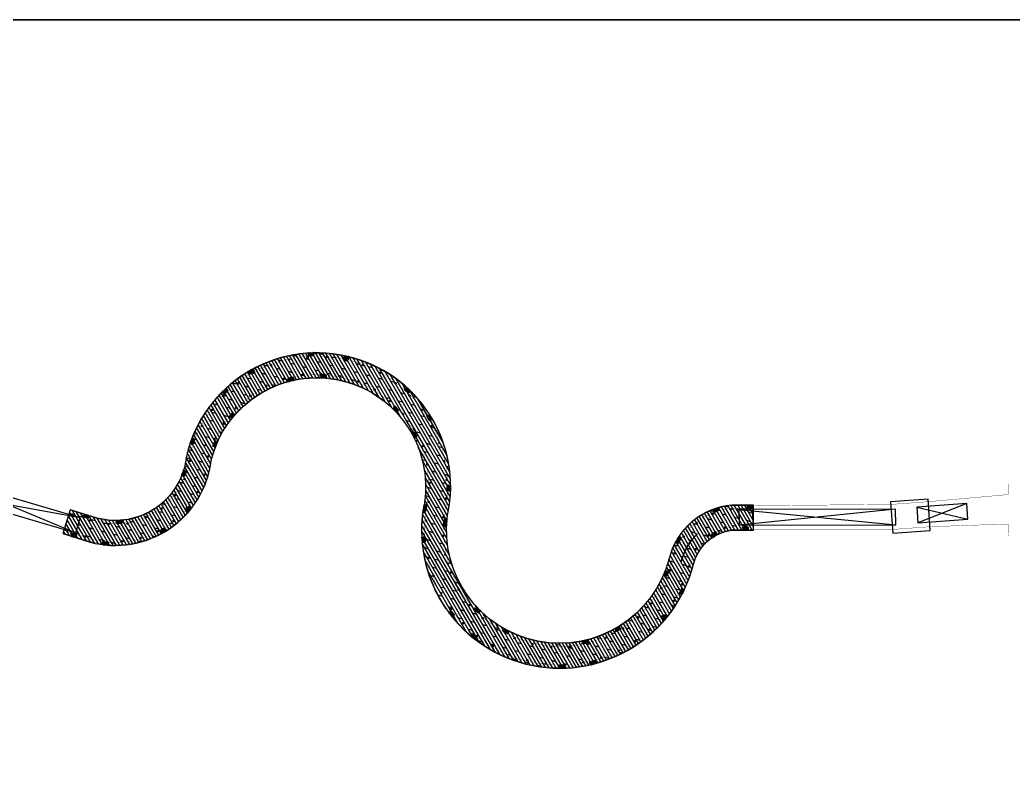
# Model space of a CAD drawing. Header units: millimetres. Extents: x -2430464 to 225692, y -180 to 1805330.
# Drawn here: x -1576286 to -1417812, y 867825 to 989645 of the extents above; entities that cross this region are included whole.
import ezdxf

# ---------------------------------------------------------------- set-up
doc = ezdxf.new("R2010")
doc.units = ezdxf.units.MM
doc.header["$LTSCALE"] = 1000
doc.layers.get('0').update_dxf_attribs({"linetype": 'CONTINUOUS'})
for name, color, linetype in [('03LS-上木标注', 50, 'CONTINUOUS'), ('W-ancillary measures附属措施', 1, 'CONTINUOUS'), ('W-bridge approach引桥', 4, 'CONTINUOUS'), ('W-PLASTIC_RAILINGS塑木栏杆', 6, 'CONTINUOUS'), ('W-STEEL_FRAME钢架', 3, 'CONTINUOUS'), ('W-WOOD_FLOOR木地板', 30, 'CONTINUOUS')]:
    doc.layers.add(name, color=color, linetype=linetype)
doc.layers.add('工作线', color=1, linetype='CONTINUOUS', lineweight=35)

# ---------------------------------------------------------------- blocks, each defined once
blk = doc.blocks.new('A$C68B31E47')
at = {"color": 7, "linetype": 'Continuous', "lineweight": 25}
for p, q in [((10, 202), (0, 202)), ((0, 152), (0, 202)), ((0, 102), (0, 152)), ((0, 102), (10, 102)), ((40, 232), (10, 232)), ((10, 232), (10, 162)), ((40, 162), (10, 162)), ((10, 162), (10, 142)), ((10, 142), (10, 59)), ((40, 142), (10, 142)), ((10, 59), (40, 59)), ((10, 20), (10, 59)), ((10, 20), (320, 20)), ((40, 232), (40, 162)), ((275, 215), (40, 215)), ((45, 202), (40, 202)), ((40, 162), (40, 142)), ((40, 142), (40, 59)), ((40, 60), (275, 60)), ((40, 59), (275, 59)), ((45, 202), (45, 60)), ((45, 199), (265, 199)), ((265, 152), (45, 152)), ((45, 102), (265, 102)), ((275, 202), (265, 202)), ((265, 202), (265, 60)), ((320, 232), (275, 232)), ((275, 232), (275, 162)), ((320, 162), (275, 162)), ((275, 162), (275, 142)), ((320, 142), (275, 142)), ((275, 142), (275, 59)), ((275, 59), (320, 59)), ((320, 232), (320, 162)), ((320, 162), (320, 142)), ((320, 142), (320, 59)), ((325, 131), (320, 131)), ((325, 101), (320, 101)), ((325, 61), (320, 61)), ((320, 20), (320, 59)), ((325, 31), (320, 31)), ((325, 101), (325, 131)), ((355, 126), (325, 126)), ((325, 61), (325, 101)), ((325, 61), (325, 31)), ((325, 36), (355, 36)), ((355, 126), (355, 81)), ((380, 111), (355, 111)), ((355, 81), (355, 36)), ((355, 51), (380, 51)), ((380, 111), (380, 91)), ((388, 91), (380, 91)), ((380, 91), (380, 71)), ((388, 71), (380, 71)), ((380, 71), (380, 51)), ((388, 91), (388, 71)), ((408, 89), (388, 89)), ((388, 73), (408, 73)), ((408, 89), (408, 73))]:
    blk.add_line(p, q, dxfattribs=at)
blk = doc.blocks.new('deng')
at = {"layer": 'W-STEEL_FRAME钢架', "color": 0}
for p, q in [((-161, 0), (156, 0)), ((0, 151), (0, -150))]:
    blk.add_line(p, q, dxfattribs=at)
blk.add_circle((0, 0), 106, dxfattribs=at)
blk = doc.blocks.new('*U500')
at = {"layer": 'W-STEEL_FRAME钢架', "rotation": 17.28190663269058}
blk.add_blockref('deng', (22, 34), dxfattribs=at)
blk = doc.blocks.new('*U501')
at = {"color": 0, "linetype": 'ByBlock', "lineweight": -2, "transparency": 16777216}
for p, rotation in [((-1267709, 917572), 7.52434699649885), ((-1264716, 917715), 357.9536757725836), ((-1261740, 917358), 348.3830045486679), ((-1273417, 915816), 26.66568944433003), ((-1270636, 916933), 17.09501822041443), ((-1258866, 916512), 338.8123333247524), ((-1275973, 914253), 36.23636066824558), ((-1256172, 915200), 329.2416621008367), ((-1253734, 913458), 319.6709908769211), ((-1278234, 912286), 45.8070318921612), ((-1251619, 911335), 310.1003196530054), ((-1280136, 909971), 55.37770311607683), ((-1249887, 908890), 300.5296484290899), ((-1281627, 907371), 64.94837433999245), ((-1248585, 906191), 290.9589772051742), ((-1282665, 904560), 74.51904556390802), ((-1247751, 903313), 281.3883059812587), ((-1283287, 901629), 73.75591618767207), ((-1247406, 900336), 271.8176347573432), ((-1284412, 898853), 62.14417350264888), ((-1247561, 897344), 262.2469635334276), ((-1286072, 896361), 50.53243081762567), ((-1288200, 894253), 38.92068813260246), ((-1247990, 894377), 265.819244929819), ((-1305216, 892679), 342.7180933673094), ((-1290708, 892617), 27.30894544757927), ((-1202860, 891934), 36.3865790381444), ((-1200168, 893218), 14.62902090649816), ((-1197187, 893416), 0.1476764364309491), ((-1302352, 891788), 342.7180933673094), ((-1299438, 891095), 352.4737173925098), ((-1296445, 891005), 4.085460077532905), ((-1293494, 891519), 15.69720276255609), ((-1247999, 891380), 273.8360343234254), ((-1204883, 889744), 58.14413716979065), ((-1247590, 888410), 281.8528237170318), ((-1205978, 886966), 74.1718221955538), ((-1246771, 885527), 289.8696131106382), ((-1206996, 884146), 66.15503280194734), ((-1245557, 882786), 297.8864025042445), ((-1208396, 881496), 58.13824340834089), ((-1243974, 880241), 305.9031918978509), ((-1242050, 877942), 313.9199812914574), ((-1210152, 879067), 50.12145401473443), ((-1212231, 876907), 42.10466462112801), ((-1239825, 875933), 321.9367706850638), ((-1214590, 875057), 34.08787522752156), ((-1237342, 874254), 329.9535600786704), ((-1234649, 872939), 337.9703494722767), ((-1217183, 873555), 26.07108583391516), ((-1231798, 872011), 345.9871388658829), ((-1228846, 871490), 354.0039282594894), ((-1225850, 871386), 2.020717653095492), ((-1222869, 871701), 10.03750704670213), ((-1219961, 872429), 18.05429644030864)]:
    blk.add_blockref('*U500', p, dxfattribs=dict(at, rotation=rotation))
blk = doc.blocks.new('*U498')
at = {"layer": 'W-STEEL_FRAME钢架', "rotation": 17.27436443371411}
blk.add_blockref('deng', (47, -42), dxfattribs=at)
blk = doc.blocks.new('*U499')
at = {"color": 0, "linetype": 'ByBlock', "lineweight": -2, "transparency": 16777216}
for p, rotation in [((-1272716, 919178), 20.76307117937998), ((-1269844, 920036), 12.48325438398591), ((-1266879, 920470), 4.203437588591896), ((-1263881, 920474), 355.9236207931978), ((-1260915, 920045), 347.6438039978038), ((-1258040, 919194), 339.3639872024096), ((-1275435, 917916), 29.04288797477405), ((-1255319, 917938), 331.0841704070155), ((-1277944, 916275), 37.32270477016806), ((-1252807, 916303), 322.8043536116215), ((-1280190, 914291), 45.60252156556212), ((-1250556, 914324), 314.5245368162275), ((-1282127, 912003), 53.88233836095628), ((-1248614, 912040), 306.2447200208335), ((-1283714, 909461), 62.16215515635044), ((-1247021, 909501), 297.9649032254393), ((-1284919, 906716), 70.44197195174446), ((-1245810, 906759), 289.6850864300454), ((-1285657, 903816), 80.63179038230034), ((-1245007, 903872), 281.4052696346513), ((-1286508, 900948), 66.31129321268331), ((-1244628, 900898), 273.1254528392572), ((-1288042, 898379), 51.99079604306628), ((-1244681, 897901), 264.8456360438631), ((-1304393, 895355), 342.7256355662859), ((-1290164, 896269), 37.67029887344925), ((-1202245, 895459), 22.20315510225377), ((-1199345, 896189), 6.058201546434881), ((-1196346, 896218), 0.1476764364383531), ((-1301528, 894464), 342.7256355662859), ((-1298606, 893818), 354.7088073645983), ((-1295616, 893916), 9.029304534215152), ((-1292742, 894750), 23.34980170383221), ((-1245126, 894937), 263.4621359090863), ((-1204827, 893952), 38.34810865807268), ((-1245227, 891941), 272.683104631196), ((-1206888, 891786), 54.49306221389155), ((-1244846, 888969), 281.9040733533054), ((-1208266, 889132), 70.63801576971042), ((-1243995, 886096), 291.1250420754149), ((-1209153, 886267), 69.4395729070574), ((-1242693, 883396), 300.3460107975245), ((-1210427, 883555), 60.21860418494788), ((-1240976, 880940), 309.5669795196339), ((-1212120, 881082), 50.99763546283837), ((-1238888, 878791), 318.7879482417434), ((-1214187, 878913), 41.77666674072898), ((-1236482, 877004), 328.0089169638528), ((-1216575, 877102), 32.55569801861951), ((-1233821, 875626), 337.2298856859624), ((-1230974, 874692), 346.4508544080719), ((-1222061, 874736), 14.11376057440041), ((-1219223, 875698), 23.33472929650995), ((-1228013, 874226), 355.6718231301813), ((-1225016, 874241), 4.892791852290884)]:
    blk.add_blockref('*U498', p, dxfattribs=dict(at, rotation=rotation))
blk = doc.blocks.new('25yinqiao')
at = {"layer": 'W-bridge approach引桥'}
for p, q in [((0, 0), (25000, -2500)), ((25000, 0), (0, -2500))]:
    blk.add_line(p, q, dxfattribs=at)
blk.add_lwpolyline([(0, -2500), (25000, -2500), (25000, 0), (0, 0)], close=True, dxfattribs=at)
blk = doc.blocks.new('23YINQIAO')
at = {"layer": 'W-bridge approach引桥'}
for p, q in [((0, 0), (23000, -2500)), ((23000, 0), (0, -2500))]:
    blk.add_line(p, q, dxfattribs=at)
blk.add_lwpolyline([(0, -2500), (23000, -2500), (23000, 0), (0, 0)], close=True, dxfattribs=at)

msp = doc.modelspace()

# ---------------------------------------------------------------- hatches: boundary and pattern name
at = {"layer": 'W-WOOD_FLOOR木地板'}
h = msp.add_hatch(dxfattribs=at)
h.set_pattern_fill('DOLMIT', color=256, scale=600, angle=120)
h.set_pattern_definition([(120, (-3275433.5, -995559.03), (-412.44047, -238.12262), []), (165, (-3275433.5, -995559), (-348.6355, -1301.1253), [673.5128, -1347.024])])
h.paths.add_polyline_path([(-1508039.97, 910613.76, 0.991943412), (-1549706.58, 920033.86, -0.461885298), (-1563972.03, 910135.68), (-1568247.77, 911465.93), (-1569425.17, 907643.14), (-1565084.39, 906292.64, 0.457853046), (-1545758.23, 919344.1, -0.989487624), (-1511979.76, 911323.44, 0.946333485), (-1468817.87, 902700.22, -0.30887042), (-1462689.87, 908199.39), (-1459209.86, 908208.35), (-1459220.17, 912208.34), (-1462700.18, 912199.37, 0.322386648), (-1472697.2, 903675.71, -0.941913782)])

# ---------------------------------------------------------------- linework, layer by layer
at = {"layer": '03LS-上木标注', "color": 1}
msp.add_lwpolyline([(-1437008.86, 907726.19), (-1431023.33, 908142.74), (-1431389.67, 913150.61), (-1437373.65, 912712.86), (-1437008.86, 907726.19)], dxfattribs=at)
at = {"layer": 'W-ancillary measures附属措施', "const_width": 50}
msp.add_lwpolyline([(-1459319.91, 912108.08), (-1462695.92, 912099.38, 0.322303687), (-1472600.24, 903651.22, -0.942034869), (-1508138.53, 910631.11, 0.991883565), (-1549607.72, 920017.41, -0.461767534), (-1563999.7, 910039.56), (-1568181.72, 911340.66)], format="xyb", dxfattribs=at)
at = {"layer": 'W-ancillary measures附属措施', "color": 4, "const_width": 50}
msp.add_lwpolyline([(-1569300.25, 907709.01), (-1565056.44, 906388.68, 0.457940566), (-1545856.79, 919362.11, -0.989551957), (-1511881.33, 911305.31, 0.946233782), (-1468914.86, 902724.61, -0.309089071), (-1462696.6, 908299.37), (-1459310.12, 908308.1)], format="xyb", dxfattribs=at)
at = {"layer": 'W-ancillary measures附属措施', "const_width": 50}
msp.add_lwpolyline([(-1459319.91, 912108.08), (-1437343.87, 912305.76), (-1431359.89, 912743.51), (-1418611, 913879.76), (-1418611, 915508.26)], dxfattribs=at)
at = {"layer": 'W-ancillary measures附属措施', "color": 5, "const_width": 50}
msp.add_lwpolyline([(-1459310.12, 908308.1), (-1437051.68, 908311.59), (-1431067.71, 908749.34), (-1418612.37, 909185.35), (-1418571.05, 907268.3)], dxfattribs=at)
at = {"layer": 'W-bridge approach引桥'}
for p, q in [((-1433201.7, 911855.34), (-1425040.63, 909945.67)), ((-1425223.02, 912439.01), (-1433019.31, 909362))]:
    msp.add_line(p, q, dxfattribs=at)
msp.add_lwpolyline([(-1433019.31, 909362), (-1425040.63, 909945.67), (-1425223.02, 912439.01), (-1433201.7, 911855.34)], close=True, dxfattribs=at)
at = {"layer": 'W-PLASTIC_RAILINGS塑木栏杆', "const_width": 30}
for points in [[(-1459718.85, 911694.43), (-1459718.88, 911707.05), (-1462678.73, 911699.43, 0.321959936), (-1472212.39, 903553.34, -0.942512676), (-1508532.76, 910700.71, 0.991644036), (-1549212.37, 919951.2, -0.461306712), (-1564110.42, 909655.09), (-1567917.67, 910839.05)], [(-1568800.57, 907972.46), (-1564944.73, 906772.83, 0.458295855), (-1546251.13, 919433.76, -0.989807104), (-1511487.6, 911232.97, 0.945831534), (-1469302.78, 902822.2, -0.309920914), (-1462723.07, 908699.3), (-1459711.15, 908707.06)]]:
    msp.add_lwpolyline(points, format="xyb", dxfattribs=at)
at = {"layer": 'W-STEEL_FRAME钢架'}
for points in [[(-1459209.86, 908208.35), (-1459220.17, 912208.34), (-1462700.18, 912199.37, 0.322386648), (-1472697.2, 903675.71, -0.941913782), (-1508039.97, 910613.76, 0.991943412), (-1549706.58, 920033.86, -0.461885298), (-1563972.03, 910135.68), (-1568247.77, 911465.93), (-1569425.17, 907643.14), (-1565084.39, 906292.64, 0.457853046), (-1545758.23, 919344.1, -0.989487624), (-1511979.76, 911323.44, 0.946333485), (-1468817.87, 902700.22, -0.30887042), (-1462689.87, 908199.39)], [(-1468157.68, 907681.97, 0.143283155), (-1470757.79, 903186.94, 0.00002456), (-1470757.3, 903188.85, -0.142368643)]]:
    msp.add_lwpolyline(points, format="xyb", close=True, dxfattribs=at)
msp.add_lwpolyline([(-1459311.9, 908998.12), (-1459318.34, 911498.11)], dxfattribs=at)
at = {"layer": '工作线'}
msp.add_lwpolyline([(-1675788.16, 989644.7), (-1097660.98, 989644.7), (-1097660.98, 539606.87), (-1675788.16, 539606.87)], close=True, dxfattribs=at)

# ---------------------------------------------------------------- block references
at = {"linetype": 'ByBlock'}
for p, xscale, yscale, zscale, rotation in [((-1529372.43, 936043.08), -2.400000000000001, 2.400000000000001, 2.4, 4.403564561461807), ((-1523843.52, 935394.54), -2.400000000000001, 2.4, 2.4, 353.0922039585498), ((-1538817, 933457.15), -2.400000000000001, 2.4, 2.4, 28.79093692885494), ((-1532658.46, 932652.02), 2.400000000000002, 2.400000000000002, 2.400000000000002, 192.9626315223695), ((-1527399.13, 933023.68), 2.400000000000002, 2.400000000000002, 2.400000000000002, 177.8950803663372), ((-1542998.07, 930475.92), -2.4, 2.400000000000001, 2.4, 43.23248213152208), ((-1514333.47, 930010.2), -2.4, 2.400000000000001, 2.4, 318.4743462369088), ((-1515822.48, 927394.4), 2.400000000000002, 2.400000000000002, 2.400000000000002, 132.0662928901511), ((-1542419.85, 926984.23), 2.400000000000002, 2.400000000000002, 2.400000000000002, 230.1520269693601), ((-1510950.89, 925631.94), -2.400000000000001, 2.4, 2.4, 300.9875064959616), ((-1512873.65, 923166.38), 2.400000000000001, 2.400000000000001, 2.400000000000001, 116.9987417341188), ((-1548316.18, 922675.97), -2.4, 2.4, 2.4, 69.27734988423572), ((-1545225.96, 922514.31), 2.400000000000001, 2.400000000000001, 2.400000000000001, 245.2195781253925), ((-1549670.02, 917574.43), -2.4, 2.400000000000001, 2.4, 68.14805682081311), ((-1508156.98, 914485.32), -2.4, 2.400000000000001, 2.4, 269.2129981332328), ((-1549315.19, 912076.93), 2.400000000000001, 2.400000000000001, 2.400000000000001, 230.4268702294702), ((-1511466.4, 911196.14), 2.400000000000001, 2.400000000000001, 2.400000000000001, 78.60737319796003), ((-1464713.58, 911275.57), -2.4, 2.400000000000001, 2.4, 19.74511823297991), ((-1459433.83, 911646.41), -2.400000000000001, 2.400000000000001, 2.4, 359.9968837452479), ((-1565361.06, 909999.77), -2.4, 2.400000000000001, 2.4, 343.4666559919109), ((-1559985.8, 909242.14), -2.400000000000001, 2.4, 2.4, 3.531724803844334), ((-1508752.18, 908922.86), -2.400000000000001, 2.4, 2.4, 266.6808414872394), ((-1553155, 908637.41), 2.4, 2.4, 2.4, 210.1804798711153), ((-1460061.02, 908750.5), 2.400000000000001, 2.400000000000001, 2.400000000000001, 179.4461724388908), ((-1567165.09, 907532.11), 2.4, 2.4, 2.4, 165.2412697807998), ((-1511522.1, 906291.74), 2.400000000000001, 2.400000000000001, 2.400000000000001, 94.30569797938642), ((-1470820.6, 906772.24), -2.400000000000001, 2.400000000000001, 2.4, 63.67577764172865), ((-1465265.23, 907982.71), 2.400000000000001, 2.400000000000001, 2.400000000000001, 211.1467409167453), ((-1562106.41, 906317.61), 2.400000000000001, 2.400000000000001, 2.400000000000001, 174.911793083603), ((-1472738.27, 901468.29), -2.4, 2.400000000000001, 2.4, 62.79031218871576), ((-1470742.95, 898910.3), 2.400000000000001, 2.400000000000001, 2.400000000000001, 243.609755472209), ((-1506912.12, 894672.63), 2.400000000000001, 2.400000000000001, 2.400000000000001, 127.1755978302483), ((-1503156.55, 894945.68), -2.4, 2.400000000000001, 2.4, 315.7314342865326), ((-1473337.35, 894795.19), 2.400000000000001, 2.400000000000001, 2.400000000000001, 232.865130923035), ((-1498493.47, 891586.47), -2.400000000000001, 2.400000000000001, 2.4, 334.0668461199551), ((-1480386.16, 892389.39), -2.400000000000001, 2.400000000000001, 2.4, 32.64614800535585), ((-1503366.27, 891214.66), 2.400000000000001, 2.400000000000001, 2.400000000000001, 142.8739226116747), ((-1485683.74, 890161.31), -2.4, 2.400000000000001, 2.4, 14.31073617193348), ((-1489401.41, 886722.16), 2.400000000000001, 2.400000000000001, 2.400000000000001, 181.4762681120602), ((-1484535.29, 887443.99), 2.400000000000001, 2.400000000000001, 2.400000000000001, 197.1745928934865)]:
    msp.add_blockref('A$C68B31E47', p, dxfattribs=dict(at, xscale=xscale, yscale=yscale, zscale=zscale, rotation=rotation))
for name in ['*U499', '*U501']:
    msp.add_blockref(name, (-263554.5, 15388.76))
at = {"layer": 'W-bridge approach引桥'}
for name, p, rotation in [('23YINQIAO', (-1588725.72, 916673.75), 343.5102715223119), ('25yinqiao', (-1461554.24, 911492.34), 0.1476764364285133)]:
    msp.add_blockref(name, p, dxfattribs=dict(at, rotation=rotation))

doc.saveas('drawing.dxf')
